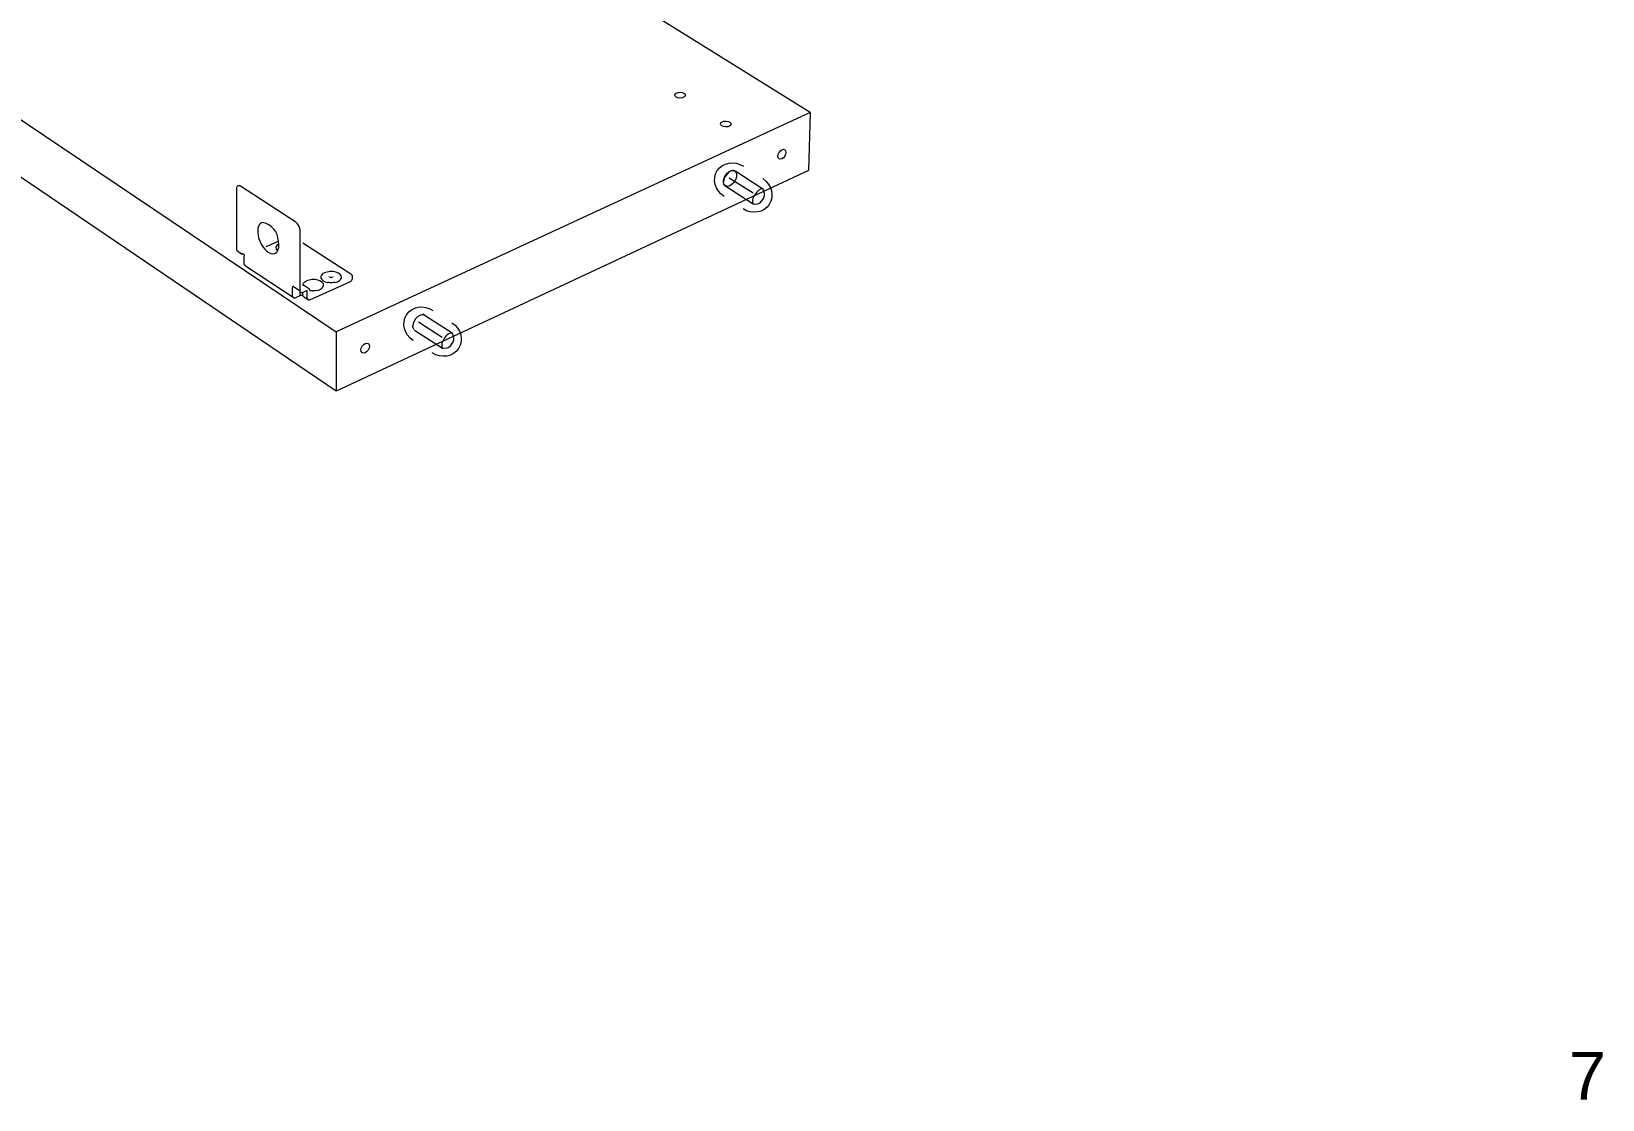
# Model space of a CAD drawing. Header units: metres. Extents: x -6.4 to 35.9, y -8.9 to 6.5.
# Drawn here: x 23.402 to 24.678, y 1.905 to 2.772 of the extents above; entities that cross this region are included whole.
import ezdxf

# ---------------------------------------------------------------- set-up
doc = ezdxf.new("R2010")
doc.units = ezdxf.units.M
doc.header["$MEASUREMENT"] = 0
for name, color, linetype, lineweight in [('PDF4_Geometry_Num_Penna__7_Num_Penna__7_Num_Penna__7_Num_Penna__7', 7, 'Continuous', 18), ('PDF4_Solid Fills_Num_Penna__1_Num_Penna__255_Num_Penna__255_Num_Penna__255', 255, 'Continuous', 18), ('PDF4_Text_Num_Penna__7_Num_Penna__7_Num_Penna__7_Num_Penna__7', 7, 'Continuous', 18)]:
    doc.layers.add(name, color=color, linetype=linetype, lineweight=lineweight)
doc.styles.add('GENERATED_STYLE_1', font='')
doc.styles.get('GENERATED_STYLE_1').set_extended_font_data('Arial')

msp = doc.modelspace()

# ---------------------------------------------------------------- hatches: boundary and pattern name
at = {"layer": 'PDF4_Solid Fills_Num_Penna__1_Num_Penna__255_Num_Penna__255_Num_Penna__255', "linetype": 'Continuous', "lineweight": 18}
msp.add_hatch(color=255, dxfattribs=at).paths.add_polyline_path([(23.6423, 2.5727), (23.6452, 2.5713), (23.6476, 2.5729)])

# ---------------------------------------------------------------- linework, layer by layer
at = {"layer": 'PDF4_Geometry_Num_Penna__7_Num_Penna__7_Num_Penna__7_Num_Penna__7', "color": 7, "linetype": 'Continuous', "lineweight": 18, "flags": 128}
for points in [[(24.034, 2.706), (23.2664, 3.1834), (22.8935, 3.0361)], [(22.8935, 3.0361), (23.6491, 2.5279)], [(23.649, 2.4797), (22.8957, 2.9907)], [(24.034, 2.706), (23.6491, 2.5279)], [(24.034, 2.706), (24.0327, 2.6588)], [(24.0327, 2.6588), (23.649, 2.4797)], [(23.9736, 2.658), (23.9718, 2.6591)], [(23.9956, 2.6439), (23.9736, 2.658)], [(23.9648, 2.6468), (23.9646, 2.647), (23.9643, 2.6475), (23.964, 2.6482), (23.9638, 2.6489), (23.9638, 2.6497)], [(23.9879, 2.6317), (23.9649, 2.6464)], [(23.9877, 2.6404), (23.9683, 2.6528)], [(23.5689, 2.5936), (23.5723, 2.5914), (23.5723, 2.5914), (23.5722, 2.5914)], [(23.5722, 2.5914), (23.5731, 2.5918)], [(23.5723, 2.5913), (23.5726, 2.5912), (23.5729, 2.5912), (23.5733, 2.5912), (23.5737, 2.5913), (23.5738, 2.5912), (23.5738, 2.5912)], [(23.5734, 2.5916), (23.5736, 2.5914), (23.5737, 2.5913)], [(23.5738, 2.5912), (23.5741, 2.5908), (23.5743, 2.5904), (23.5744, 2.5901), (23.5745, 2.5897), (23.5745, 2.5893)], [(23.622, 2.6003), (23.6609, 2.575)], [(23.5745, 2.588), (23.5745, 2.5893)], [(23.5747, 2.5824), (23.5745, 2.5825), (23.5745, 2.588)], [(23.6143, 2.5559), (23.5754, 2.5814), (23.5751, 2.5817), (23.5748, 2.582), (23.5747, 2.5824)], [(23.622, 2.5658), (23.6224, 2.5659), (23.6229, 2.5658), (23.6233, 2.5656)], [(23.6221, 2.5659), (23.6222, 2.5664), (23.6223, 2.567), (23.6227, 2.5675), (23.6231, 2.568), (23.6237, 2.5685), (23.6243, 2.5689), (23.6251, 2.5693)], [(23.6233, 2.5656), (23.625, 2.5646)], [(23.6263, 2.5542), (23.6267, 2.554), (23.6271, 2.5539), (23.6276, 2.5539), (23.6602, 2.5686), (23.6608, 2.5689), (23.6613, 2.5692), (23.6617, 2.5696), (23.6619, 2.57), (23.6621, 2.5704), (23.6622, 2.5708)], [(23.648, 2.568), (23.647, 2.5679), (23.646, 2.5678), (23.6451, 2.5678), (23.6441, 2.5678), (23.6432, 2.5679), (23.6423, 2.568)], [(23.6609, 2.575), (23.6614, 2.5747), (23.6617, 2.5743), (23.662, 2.5739), (23.6621, 2.5735), (23.6622, 2.5731)], [(23.6622, 2.5731), (23.6622, 2.5708)], [(23.6147, 2.5646), (23.6144, 2.5648), (23.6141, 2.5648), (23.6139, 2.5647), (23.6137, 2.5645), (23.6136, 2.5642), (23.6135, 2.5638), (23.6135, 2.557)], [(23.6135, 2.557), (23.6136, 2.557), (23.6138, 2.5565), (23.614, 2.5562), (23.6143, 2.5559)], [(23.6143, 2.5559), (23.6148, 2.5557), (23.6153, 2.5557), (23.6158, 2.5557), (23.6163, 2.5559)], [(23.6163, 2.5559), (23.6198, 2.5575)], [(23.6198, 2.5575), (23.6198, 2.5598), (23.6201, 2.5599), (23.6204, 2.5599)], [(23.6198, 2.5575), (23.6203, 2.5576), (23.6207, 2.5577), (23.6212, 2.5577), (23.6217, 2.5576), (23.6221, 2.5575), (23.622, 2.5578), (23.622, 2.5583), (23.622, 2.5599)], [(23.622, 2.5599), (23.6215, 2.5597), (23.6211, 2.5597), (23.6207, 2.5598), (23.6204, 2.56), (23.6201, 2.5603), (23.6199, 2.5607), (23.6199, 2.5612)], [(23.6255, 2.5614), (23.622, 2.5599)], [(23.6228, 2.5565), (23.6228, 2.5565), (23.6228, 2.5565), (23.6227, 2.5565), (23.6227, 2.5565), (23.6224, 2.5568), (23.6223, 2.5571), (23.6221, 2.5575)], [(23.6228, 2.5565), (23.6263, 2.5542)], [(23.625, 2.5646), (23.6267, 2.5634)], [(23.6255, 2.556), (23.6255, 2.5614)], [(23.6263, 2.5542), (23.626, 2.5545), (23.6257, 2.5549), (23.6255, 2.5554), (23.6255, 2.556)], [(23.6267, 2.5634), (23.6271, 2.563), (23.6273, 2.5627), (23.6275, 2.5621), (23.6276, 2.5616)], [(23.6333, 2.5615), (23.6324, 2.5613), (23.6314, 2.5613), (23.6305, 2.5612), (23.6296, 2.5613), (23.6286, 2.5613), (23.6277, 2.5615)], [(23.7213, 2.541), (23.7194, 2.5422)], [(23.7433, 2.5269), (23.7213, 2.541)], [(23.6491, 2.5279), (23.649, 2.4797)], [(23.7124, 2.5298), (23.7122, 2.53), (23.7119, 2.5306), (23.7116, 2.5312), (23.7115, 2.5319), (23.7114, 2.5328)], [(23.7353, 2.5234), (23.7159, 2.5358)]]:
    msp.add_lwpolyline(points, dxfattribs=at)
for points in [[(23.6147, 2.5646), (23.6153, 2.5642), (23.6199, 2.5612), (23.6198, 2.6102, 0.233037), (23.6164, 2.6171), (23.5715, 2.6462), (23.571, 2.6464), (23.5706, 2.6466), (23.5701, 2.6466), (23.5697, 2.6466), (23.5693, 2.6465), (23.569, 2.6463), (23.5686, 2.646), (23.5684, 2.6455), (23.5682, 2.645), (23.5681, 2.6444), (23.5681, 2.6438), (23.5683, 2.595), (23.5683, 2.5945), (23.5684, 2.5941), (23.5686, 2.5938), (23.5689, 2.5936)], [(23.5922, 2.5972), (23.6022, 2.6016, 0.3401), (23.5896, 2.6168)], [(23.7126, 2.5294), (23.7355, 2.5148, 0.18857), (23.7364, 2.5146), (23.7393, 2.515, 0.118033), (23.741, 2.5158, 0.16053), (23.7446, 2.5215, 0.114187), (23.7446, 2.5234), (23.7438, 2.5262, 0.400782), (23.7423, 2.5271, 0.113368), (23.74, 2.526, 0.079398), (23.7368, 2.5225, 0.081587), (23.735, 2.5181, 0.114042), (23.7349, 2.5156)]]:
    msp.add_lwpolyline(points, format="xyb", dxfattribs=at)
msp.add_lwpolyline([(23.9917, 2.632, 0.118033), (23.9934, 2.6328, 0.161435), (23.997, 2.6385, 0.116691), (23.997, 2.6403), (23.9962, 2.6431, 0.400782), (23.9946, 2.6441, 0.113368), (23.9924, 2.643, 0.078004), (23.9892, 2.6394, 0.079267), (23.9873, 2.6351, 0.112169), (23.9873, 2.6326, 0.391162), (23.9888, 2.6316)], format="xyb", close=True, dxfattribs=at)
msp.add_lwpolyline([(23.6276, 2.5615), (23.6276, 2.5615), (23.6277, 2.5615), (23.6276, 2.5615)], close=True, dxfattribs=at)
at = {"layer": 'PDF4_Geometry_Num_Penna__7_Num_Penna__7_Num_Penna__7_Num_Penna__7', "color": 7, "linetype": 'Continuous', "lineweight": 18}
for centre, major_axis, ratio in [((23.9284, 2.7201), (-0.00437, 0.00011), 0.535736), ((23.9656, 2.6967), (-0.00439, 0.00016), 0.541692), ((24.0111, 2.6721), (0.00233, 0.00375), 0.61046), ((23.969, 2.6525), (0.00376, 0.006), 0.617948), ((23.6727, 2.5148), (0.00249, 0.00378), 0.635299)]:
    msp.add_ellipse(centre, major_axis=major_axis, ratio=ratio, dxfattribs=at)
for centre, major_axis, ratio, start_param, end_param in [((23.9692, 2.6526), (0.00412, 0.00572), 0.610403, 6.161629, 8.743901), ((23.5939, 2.6041), (-0.0054, 0.0124), 0.533439, 6.122431, 8.748499), ((23.5944, 2.6033), (-0.005, 0.0117), 0.555122, 2.434174, 4.339977), ((23.6084, 2.5963), (0.00841, 0.00021), 0.531581, 2.321766, 3.742319), ((23.6305, 2.5658), (0.00843, 0.00001), 0.543529, 5.056442, 8.548007), ((23.645, 2.5723), (-0.00838, 0.00007), 0.545015, 5.409895, 7.520286), ((23.645, 2.5723), (0.00848, 0.00004), 0.54047, 5.059585, 8.533765), ((23.7168, 2.5356), (0.00411, 0.00574), 0.611262, 6.159577, 8.737669)]:
    msp.add_ellipse(centre, major_axis=major_axis, ratio=ratio, start_param=start_param, end_param=end_param, dxfattribs=at)
for points in [[(23.9586, 2.6588), (23.963, 2.6656), (23.9726, 2.6672), (23.9799, 2.6624)], [(23.9641, 2.6379), (23.9567, 2.6426), (23.9543, 2.652), (23.9586, 2.6588)], [(23.9955, 2.6524), (24.0029, 2.6476), (24.0053, 2.6382), (24.0009, 2.6314)], [(24.0009, 2.6314), (23.9965, 2.6247), (23.987, 2.623), (23.9796, 2.6278)], [(23.7117, 2.5209), (23.7043, 2.5257), (23.7019, 2.535), (23.7063, 2.5418)], [(23.7063, 2.5418), (23.7106, 2.5486), (23.7202, 2.5502), (23.7276, 2.5454)], [(23.7431, 2.5354), (23.7505, 2.5306), (23.7529, 2.5212), (23.7486, 2.5145)], [(23.7486, 2.5145), (23.7442, 2.5077), (23.7346, 2.5061), (23.7272, 2.5108)], [(23.7349, 2.5156), (23.7353, 2.5156), (23.7352, 2.5148), (23.7355, 2.5148)]]:
    msp.add_open_spline(points, degree=3, dxfattribs=at)

# ---------------------------------------------------------------- texts
at = {"layer": 'PDF4_Text_Num_Penna__7_Num_Penna__7_Num_Penna__7_Num_Penna__7', "color": 7, "linetype": 'Continuous', "lineweight": 18, "insert": (24.6503, 1.9048), "char_height": 0.038701, "attachment_point": 7, "style": 'GENERATED_STYLE_1'}
msp.add_mtext('\\A1;{\\pql;\\fArial|b0|i0|c0|p34;7}', dxfattribs=at)

doc.saveas('drawing.dxf')
